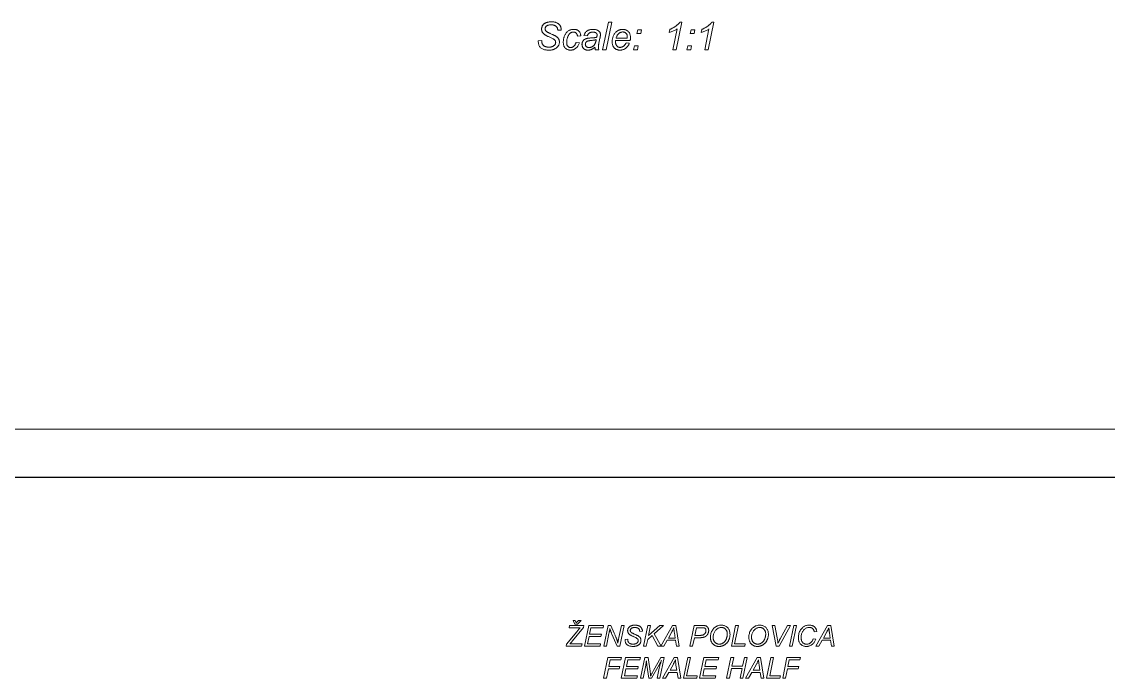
# Model space of a CAD drawing. Extents: x 0 to 594, y 0 to 575.
# Drawn here: x 171.8 to 330.1, y 383.8 to 479.3 of the extents above; entities that cross this region are included whole.
import ezdxf

# ---------------------------------------------------------------- set-up
doc = ezdxf.new("R2010")
doc.units = 0

msp = doc.modelspace()

# ---------------------------------------------------------------- linework, layer by layer
at = {"color": 7, "lineweight": 13}
msp.add_line((594, 420.04), (0, 420.04), dxfattribs=at)
at = {"color": 7, "lineweight": 30}
msp.add_line((586.93, 412.97), (28.29, 412.97), dxfattribs=at)
at = {"color": 7, "lineweight": 13}
for points in [[(247.06, 476.56), (247.58, 476.61), (247.58, 476.47), (247.58, 476.43), (247.58, 476.38), (247.59, 476.34), (247.6, 476.29), (247.6, 476.25), (247.62, 476.21), (247.63, 476.17), (247.65, 476.13), (247.66, 476.09), (247.68, 476.05), (247.71, 476.01), (247.73, 475.97), (247.76, 475.94), (247.79, 475.91), (247.83, 475.88), (247.86, 475.85), (247.9, 475.82), (247.94, 475.8), (247.99, 475.77), (248.04, 475.75), (248.09, 475.73), (248.14, 475.71), (248.19, 475.7), (248.25, 475.68), (248.31, 475.67), (248.36, 475.66), (248.43, 475.66), (248.49, 475.65), (248.55, 475.65), (248.62, 475.65), (248.71, 475.65), (248.8, 475.65), (248.89, 475.66), (248.97, 475.68), (249.04, 475.7), (249.11, 475.72), (249.18, 475.75), (249.24, 475.78), (249.3, 475.82), (249.35, 475.86), (249.4, 475.9), (249.44, 475.94), (249.48, 475.99), (249.51, 476.03), (249.54, 476.08), (249.57, 476.13), (249.58, 476.18), (249.6, 476.23), (249.6, 476.28), (249.61, 476.34), (249.6, 476.37), (249.6, 476.41), (249.59, 476.45), (249.58, 476.48), (249.57, 476.52), (249.56, 476.55), (249.54, 476.58), (249.52, 476.62), (249.5, 476.65), (249.47, 476.68), (249.44, 476.71), (249.4, 476.75), (249.35, 476.78), (249.29, 476.82), (249.22, 476.86), (249.14, 476.9), (249.05, 476.95), (248.95, 476.99), (248.84, 477.04), (248.73, 477.09), (248.64, 477.13), (248.55, 477.17), (248.47, 477.21), (248.4, 477.24), (248.33, 477.28), (248.27, 477.31), (248.21, 477.33), (248.16, 477.36), (248.12, 477.39), (248.08, 477.41), (248.03, 477.44), (247.98, 477.48), (247.93, 477.52), (247.89, 477.56), (247.85, 477.59), (247.81, 477.63), (247.77, 477.67), (247.74, 477.71), (247.71, 477.75), (247.68, 477.79), (247.66, 477.84), (247.64, 477.88), (247.62, 477.92), (247.6, 477.97), (247.59, 478.02), (247.58, 478.07), (247.57, 478.12), (247.56, 478.17), (247.56, 478.22), (247.56, 478.27), (247.56, 478.33), (247.56, 478.39), (247.57, 478.45), (247.58, 478.51), (247.6, 478.56), (247.62, 478.62), (247.64, 478.67), (247.66, 478.73), (247.69, 478.78), (247.73, 478.83), (247.76, 478.88), (247.8, 478.92), (247.84, 478.97), (247.89, 479.01), (247.93, 479.05), (247.99, 479.08), (248.04, 479.12), (248.1, 479.15), (248.16, 479.18), (248.22, 479.21), (248.29, 479.23), (248.35, 479.25), (248.42, 479.27), (248.49, 479.29), (248.57, 479.3), (248.64, 479.32), (248.72, 479.33), (248.8, 479.33), (248.88, 479.34), (248.96, 479.34), (249.05, 479.34), (249.15, 479.33), (249.24, 479.32), (249.32, 479.31), (249.41, 479.3), (249.49, 479.28), (249.56, 479.26), (249.64, 479.23), (249.71, 479.2), (249.78, 479.17), (249.85, 479.14), (249.91, 479.1), (249.96, 479.07), (250.02, 479.03), (250.07, 478.98), (250.12, 478.94), (250.16, 478.89), (250.2, 478.84), (250.24, 478.79), (250.27, 478.74), (250.3, 478.68), (250.32, 478.63), (250.34, 478.58), (250.36, 478.52), (250.38, 478.47), (250.39, 478.42), (250.4, 478.37), (250.41, 478.32), (250.42, 478.27), (250.42, 478.22), (250.42, 478.21), (250.42, 478.2), (250.42, 478.2), (250.42, 478.19), (250.42, 478.18), (250.42, 478.17), (250.42, 478.17), (250.42, 478.16), (250.42, 478.15), (250.42, 478.13), (249.9, 478.09), (249.9, 478.13), (249.9, 478.16), (249.9, 478.19), (249.9, 478.22), (249.89, 478.24), (249.89, 478.27), (249.89, 478.29), (249.88, 478.32), (249.88, 478.34), (249.87, 478.36), (249.86, 478.39), (249.85, 478.42), (249.83, 478.45), (249.82, 478.48), (249.8, 478.51), (249.78, 478.54), (249.76, 478.57), (249.74, 478.59), (249.72, 478.62), (249.7, 478.64), (249.68, 478.66), (249.65, 478.68), (249.62, 478.7), (249.6, 478.72), (249.56, 478.74), (249.53, 478.76), (249.5, 478.78), (249.46, 478.79), (249.43, 478.81), (249.39, 478.82), (249.35, 478.84), (249.3, 478.85), (249.26, 478.86), (249.22, 478.87), (249.17, 478.88), (249.13, 478.88), (249.08, 478.89), (249.03, 478.89), (248.99, 478.89), (248.94, 478.89), (248.85, 478.89), (248.77, 478.88), (248.69, 478.87), (248.62, 478.86), (248.55, 478.84), (248.48, 478.82), (248.42, 478.8), (248.36, 478.77), (248.31, 478.73), (248.26, 478.7), (248.22, 478.67), (248.19, 478.63), (248.16, 478.6), (248.14, 478.56), (248.12, 478.52), (248.1, 478.48), (248.09, 478.44), (248.08, 478.39), (248.07, 478.35), (248.07, 478.3), (248.07, 478.27), (248.08, 478.24), (248.08, 478.21), (248.08, 478.18), (248.09, 478.16), (248.1, 478.13), (248.11, 478.11), (248.12, 478.08), (248.13, 478.06), (248.15, 478.03), (248.16, 478.01), (248.18, 477.99), (248.21, 477.97), (248.23, 477.94), (248.26, 477.92), (248.28, 477.9), (248.32, 477.87), (248.35, 477.85), (248.39, 477.83), (248.42, 477.81), (248.46, 477.79), (248.5, 477.77), (248.54, 477.75), (248.6, 477.72), (248.66, 477.69), (248.73, 477.66), (248.81, 477.62), (248.9, 477.58), (249, 477.54), (249.1, 477.49), (249.18, 477.46), (249.26, 477.42), (249.33, 477.39), (249.4, 477.35), (249.46, 477.32), (249.52, 477.29), (249.57, 477.27), (249.62, 477.24), (249.66, 477.22), (249.69, 477.19), (249.74, 477.16), (249.78, 477.13), (249.81, 477.1), (249.85, 477.07), (249.89, 477.03), (249.92, 477), (249.95, 476.96), (249.98, 476.92), (250, 476.88), (250.03, 476.84), (250.05, 476.8), (250.07, 476.76), (250.09, 476.71), (250.1, 476.67), (250.12, 476.62), (250.13, 476.57), (250.14, 476.53), (250.14, 476.48), (250.14, 476.43), (250.15, 476.37), (250.14, 476.31), (250.14, 476.25), (250.13, 476.18), (250.11, 476.12), (250.1, 476.06), (250.07, 476), (250.05, 475.94), (250.02, 475.89), (249.99, 475.83), (249.95, 475.78), (249.91, 475.72), (249.86, 475.67), (249.82, 475.62), (249.77, 475.58), (249.71, 475.53), (249.66, 475.49), (249.6, 475.45), (249.53, 475.42), (249.47, 475.38), (249.4, 475.35), (249.33, 475.32), (249.26, 475.3), (249.18, 475.27), (249.11, 475.26), (249.03, 475.24), (248.95, 475.22), (248.86, 475.21), (248.78, 475.21), (248.69, 475.2), (248.6, 475.2), (248.47, 475.2), (248.34, 475.21), (248.22, 475.23), (248.1, 475.25), (247.98, 475.27), (247.88, 475.31), (247.77, 475.35), (247.67, 475.39), (247.58, 475.44), (247.49, 475.5), (247.41, 475.56), (247.34, 475.63), (247.27, 475.72), (247.22, 475.81), (247.17, 475.91), (247.13, 476.02), (247.1, 476.14), (247.08, 476.27), (247.06, 476.41)], [(252.58, 476.33), (253.07, 476.27), (253.03, 476.17), (252.99, 476.07), (252.95, 475.97), (252.9, 475.88), (252.85, 475.8), (252.79, 475.72), (252.74, 475.65), (252.68, 475.58), (252.61, 475.52), (252.55, 475.47), (252.48, 475.42), (252.4, 475.37), (252.33, 475.33), (252.26, 475.3), (252.18, 475.27), (252.1, 475.25), (252.02, 475.23), (251.94, 475.21), (251.85, 475.21), (251.77, 475.2), (251.67, 475.21), (251.58, 475.22), (251.5, 475.23), (251.42, 475.25), (251.34, 475.28), (251.26, 475.31), (251.19, 475.35), (251.13, 475.4), (251.06, 475.45), (251, 475.51), (250.95, 475.57), (250.9, 475.64), (250.85, 475.71), (250.81, 475.79), (250.78, 475.88), (250.75, 475.96), (250.73, 476.06), (250.72, 476.15), (250.71, 476.26), (250.71, 476.36), (250.71, 476.46), (250.72, 476.55), (250.72, 476.65), (250.74, 476.74), (250.75, 476.83), (250.78, 476.93), (250.8, 477.02), (250.83, 477.11), (250.86, 477.2), (250.9, 477.3), (250.94, 477.39), (250.98, 477.47), (251.02, 477.55), (251.07, 477.63), (251.12, 477.7), (251.18, 477.77), (251.24, 477.83), (251.3, 477.89), (251.37, 477.94), (251.43, 477.99), (251.51, 478.04), (251.58, 478.08), (251.65, 478.12), (251.73, 478.15), (251.81, 478.17), (251.89, 478.19), (251.97, 478.21), (252.06, 478.22), (252.15, 478.23), (252.24, 478.23), (252.33, 478.23), (252.41, 478.22), (252.5, 478.21), (252.58, 478.19), (252.65, 478.17), (252.73, 478.14), (252.79, 478.1), (252.86, 478.06), (252.92, 478.02), (252.98, 477.97), (253.03, 477.91), (253.07, 477.86), (253.11, 477.8), (253.15, 477.73), (253.18, 477.66), (253.2, 477.59), (253.22, 477.52), (253.24, 477.44), (253.25, 477.36), (253.25, 477.27), (252.76, 477.24), (252.76, 477.29), (252.76, 477.34), (252.75, 477.39), (252.74, 477.44), (252.72, 477.48), (252.7, 477.53), (252.68, 477.57), (252.66, 477.6), (252.63, 477.64), (252.6, 477.67), (252.57, 477.7), (252.54, 477.73), (252.5, 477.75), (252.46, 477.77), (252.42, 477.79), (252.38, 477.8), (252.33, 477.81), (252.29, 477.82), (252.24, 477.82), (252.19, 477.83), (252.13, 477.82), (252.07, 477.82), (252.02, 477.81), (251.96, 477.8), (251.91, 477.78), (251.86, 477.76), (251.81, 477.73), (251.76, 477.71), (251.72, 477.67), (251.67, 477.64), (251.63, 477.6), (251.59, 477.55), (251.55, 477.51), (251.51, 477.46), (251.48, 477.4), (251.45, 477.34), (251.41, 477.28), (251.38, 477.21), (251.36, 477.14), (251.33, 477.07), (251.31, 476.99), (251.29, 476.91), (251.27, 476.84), (251.25, 476.76), (251.24, 476.69), (251.23, 476.62), (251.22, 476.54), (251.21, 476.47), (251.21, 476.4), (251.21, 476.33), (251.21, 476.26), (251.21, 476.19), (251.22, 476.12), (251.23, 476.06), (251.25, 476), (251.27, 475.95), (251.29, 475.9), (251.31, 475.85), (251.34, 475.81), (251.37, 475.77), (251.4, 475.74), (251.44, 475.7), (251.48, 475.68), (251.51, 475.65), (251.55, 475.63), (251.59, 475.62), (251.64, 475.6), (251.68, 475.59), (251.73, 475.59), (251.77, 475.59), (251.82, 475.59), (251.87, 475.59), (251.92, 475.6), (251.96, 475.61), (252.01, 475.63), (252.06, 475.65), (252.1, 475.68), (252.15, 475.7), (252.19, 475.73), (252.23, 475.77), (252.28, 475.81), (252.32, 475.85), (252.36, 475.9), (252.4, 475.95), (252.43, 476), (252.46, 476.06), (252.5, 476.12), (252.53, 476.18), (252.55, 476.25)], [(255.33, 475.63), (255.28, 475.59), (255.23, 475.55), (255.18, 475.51), (255.13, 475.47), (255.08, 475.44), (255.03, 475.41), (254.98, 475.38), (254.93, 475.35), (254.88, 475.33), (254.83, 475.31), (254.79, 475.29), (254.74, 475.27), (254.69, 475.25), (254.64, 475.24), (254.59, 475.23), (254.54, 475.22), (254.48, 475.21), (254.43, 475.21), (254.38, 475.2), (254.33, 475.2), (254.25, 475.21), (254.17, 475.21), (254.1, 475.22), (254.03, 475.24), (253.96, 475.26), (253.9, 475.29), (253.84, 475.32), (253.78, 475.35), (253.73, 475.39), (253.68, 475.44), (253.63, 475.49), (253.59, 475.54), (253.55, 475.59), (253.52, 475.65), (253.49, 475.71), (253.47, 475.77), (253.46, 475.83), (253.44, 475.9), (253.44, 475.97), (253.43, 476.04), (253.43, 476.09), (253.44, 476.14), (253.44, 476.18), (253.45, 476.23), (253.46, 476.27), (253.47, 476.32), (253.49, 476.36), (253.5, 476.4), (253.52, 476.44), (253.54, 476.47), (253.57, 476.51), (253.59, 476.55), (253.62, 476.58), (253.64, 476.61), (253.67, 476.64), (253.7, 476.67), (253.73, 476.7), (253.77, 476.73), (253.8, 476.75), (253.84, 476.77), (253.87, 476.8), (253.91, 476.82), (253.95, 476.84), (254, 476.85), (254.04, 476.87), (254.09, 476.89), (254.13, 476.9), (254.18, 476.91), (254.23, 476.93), (254.28, 476.94), (254.32, 476.94), (254.36, 476.95), (254.41, 476.95), (254.47, 476.96), (254.53, 476.97), (254.59, 476.97), (254.66, 476.98), (254.74, 476.98), (254.83, 476.98), (254.92, 476.99), (255.01, 476.99), (255.09, 477), (255.17, 477.01), (255.25, 477.01), (255.32, 477.02), (255.38, 477.03), (255.44, 477.04), (255.49, 477.06), (255.54, 477.07), (255.58, 477.09), (255.59, 477.13), (255.6, 477.16), (255.61, 477.2), (255.62, 477.24), (255.63, 477.27), (255.63, 477.3), (255.64, 477.34), (255.64, 477.37), (255.64, 477.39), (255.64, 477.42), (255.64, 477.46), (255.64, 477.49), (255.63, 477.52), (255.62, 477.55), (255.61, 477.58), (255.6, 477.6), (255.58, 477.63), (255.56, 477.65), (255.54, 477.67), (255.52, 477.69), (255.48, 477.72), (255.44, 477.74), (255.4, 477.76), (255.35, 477.78), (255.3, 477.79), (255.25, 477.81), (255.2, 477.82), (255.14, 477.82), (255.08, 477.83), (255.01, 477.83), (254.95, 477.83), (254.89, 477.82), (254.84, 477.82), (254.78, 477.81), (254.73, 477.79), (254.68, 477.78), (254.63, 477.76), (254.59, 477.74), (254.55, 477.72), (254.5, 477.69), (254.47, 477.66), (254.43, 477.63), (254.4, 477.6), (254.36, 477.56), (254.33, 477.52), (254.31, 477.48), (254.28, 477.44), (254.26, 477.4), (254.24, 477.35), (254.22, 477.3), (253.72, 477.34), (253.75, 477.43), (253.79, 477.51), (253.83, 477.58), (253.87, 477.66), (253.91, 477.72), (253.97, 477.79), (254.02, 477.85), (254.08, 477.9), (254.14, 477.96), (254.2, 478), (254.27, 478.05), (254.34, 478.09), (254.42, 478.12), (254.49, 478.15), (254.58, 478.18), (254.66, 478.2), (254.75, 478.21), (254.84, 478.22), (254.94, 478.23), (255.04, 478.23), (255.14, 478.23), (255.24, 478.22), (255.34, 478.21), (255.43, 478.19), (255.52, 478.17), (255.6, 478.14), (255.68, 478.11), (255.75, 478.07), (255.82, 478.02), (255.89, 477.98), (255.93, 477.94), (255.98, 477.89), (256.01, 477.85), (256.04, 477.8), (256.07, 477.76), (256.09, 477.71), (256.11, 477.65), (256.12, 477.6), (256.13, 477.54), (256.13, 477.48), (256.13, 477.43), (256.13, 477.38), (256.12, 477.33), (256.12, 477.28), (256.11, 477.23), (256.1, 477.17), (256.1, 477.12), (256.09, 477.06), (256.07, 477), (256.06, 476.94), (255.9, 476.22), (255.89, 476.15), (255.87, 476.09), (255.86, 476.03), (255.85, 475.97), (255.84, 475.91), (255.84, 475.86), (255.83, 475.8), (255.83, 475.75), (255.82, 475.71), (255.82, 475.66), (255.82, 475.63), (255.83, 475.6), (255.83, 475.57), (255.83, 475.53), (255.84, 475.5), (255.85, 475.46), (255.85, 475.41), (255.86, 475.37), (255.87, 475.32), (255.88, 475.27), (255.38, 475.27), (255.38, 475.3), (255.37, 475.33), (255.36, 475.36), (255.36, 475.39), (255.35, 475.43), (255.34, 475.47), (255.34, 475.51), (255.33, 475.55), (255.33, 475.59)], [(256.44, 475.27), (257.28, 479.27), (257.77, 479.27), (256.94, 475.27)], [(259.85, 476.25), (260.33, 476.21), (260.31, 476.13), (260.28, 476.06), (260.24, 475.99), (260.21, 475.92), (260.16, 475.86), (260.11, 475.79), (260.05, 475.72), (259.99, 475.66), (259.93, 475.59), (259.86, 475.53), (259.78, 475.46), (259.7, 475.41), (259.62, 475.36), (259.53, 475.32), (259.45, 475.28), (259.36, 475.26), (259.26, 475.23), (259.17, 475.22), (259.07, 475.21), (258.97, 475.2), (258.9, 475.21), (258.84, 475.21), (258.78, 475.22), (258.72, 475.23), (258.66, 475.24), (258.6, 475.26), (258.54, 475.28), (258.49, 475.3), (258.43, 475.32), (258.38, 475.35), (258.32, 475.38), (258.27, 475.42), (258.23, 475.45), (258.18, 475.49), (258.14, 475.53), (258.1, 475.58), (258.06, 475.63), (258.03, 475.68), (258, 475.73), (257.97, 475.78), (257.94, 475.84), (257.92, 475.9), (257.9, 475.96), (257.88, 476.02), (257.86, 476.09), (257.85, 476.15), (257.84, 476.22), (257.83, 476.29), (257.83, 476.36), (257.83, 476.43), (257.83, 476.53), (257.84, 476.62), (257.85, 476.71), (257.86, 476.81), (257.88, 476.9), (257.91, 476.99), (257.93, 477.08), (257.97, 477.17), (258, 477.26), (258.05, 477.35), (258.09, 477.44), (258.14, 477.52), (258.19, 477.6), (258.24, 477.67), (258.3, 477.74), (258.36, 477.81), (258.42, 477.86), (258.48, 477.92), (258.55, 477.97), (258.62, 478.02), (258.69, 478.06), (258.76, 478.09), (258.83, 478.13), (258.9, 478.15), (258.98, 478.18), (259.05, 478.2), (259.13, 478.21), (259.21, 478.22), (259.29, 478.23), (259.37, 478.23), (259.47, 478.23), (259.57, 478.22), (259.66, 478.2), (259.75, 478.18), (259.84, 478.15), (259.92, 478.12), (259.99, 478.07), (260.07, 478.03), (260.13, 477.97), (260.2, 477.91), (260.26, 477.84), (260.31, 477.77), (260.36, 477.7), (260.4, 477.62), (260.43, 477.53), (260.46, 477.44), (260.48, 477.34), (260.5, 477.25), (260.51, 477.14), (260.51, 477.03), (260.51, 476.99), (260.51, 476.95), (260.51, 476.9), (260.5, 476.86), (260.5, 476.82), (260.49, 476.77), (260.49, 476.73), (260.48, 476.68), (260.48, 476.64), (260.47, 476.6), (258.34, 476.6), (258.33, 476.58), (258.33, 476.56), (258.33, 476.55), (258.33, 476.53), (258.33, 476.51), (258.33, 476.5), (258.33, 476.48), (258.33, 476.47), (258.33, 476.46), (258.33, 476.44), (258.33, 476.36), (258.33, 476.29), (258.34, 476.22), (258.36, 476.15), (258.37, 476.08), (258.39, 476.02), (258.42, 475.97), (258.45, 475.92), (258.48, 475.87), (258.51, 475.82), (258.55, 475.78), (258.59, 475.74), (258.63, 475.71), (258.68, 475.68), (258.72, 475.66), (258.77, 475.64), (258.82, 475.63), (258.87, 475.62), (258.92, 475.61), (258.97, 475.61), (259.02, 475.61), (259.07, 475.61), (259.12, 475.62), (259.17, 475.63), (259.22, 475.65), (259.27, 475.67), (259.32, 475.69), (259.37, 475.71), (259.42, 475.74), (259.47, 475.77), (259.52, 475.81), (259.56, 475.85), (259.61, 475.89), (259.65, 475.93), (259.69, 475.98), (259.72, 476.03), (259.76, 476.08), (259.79, 476.13), (259.82, 476.19)], [(261.45, 477.61), (261.57, 478.17), (262.13, 478.17), (262.01, 477.61)], [(266.65, 475.27), (267.28, 478.29), (267.2, 478.23), (267.1, 478.17), (267.01, 478.11), (266.9, 478.05), (266.79, 478), (266.67, 477.95), (266.54, 477.9), (266.41, 477.86), (266.27, 477.81), (266.13, 477.77), (266.22, 478.22), (266.3, 478.25), (266.37, 478.28), (266.44, 478.32), (266.52, 478.35), (266.59, 478.39), (266.66, 478.43), (266.73, 478.47), (266.81, 478.51), (266.88, 478.56), (266.95, 478.61), (267.02, 478.65), (267.09, 478.7), (267.15, 478.74), (267.21, 478.79), (267.26, 478.83), (267.32, 478.87), (267.36, 478.91), (267.41, 478.95), (267.45, 478.98), (267.49, 479.02), (267.51, 479.04), (267.53, 479.07), (267.55, 479.09), (267.57, 479.12), (267.59, 479.14), (267.62, 479.17), (267.64, 479.2), (267.66, 479.23), (267.68, 479.25), (267.7, 479.29), (267.98, 479.29), (267.14, 475.27)], [(269.22, 477.61), (269.34, 478.17), (269.89, 478.17), (269.78, 477.61)], [(271.31, 475.27), (271.94, 478.29), (271.86, 478.23), (271.76, 478.17), (271.67, 478.11), (271.56, 478.05), (271.45, 478), (271.33, 477.95), (271.21, 477.9), (271.07, 477.86), (270.93, 477.81), (270.79, 477.77), (270.88, 478.22), (270.96, 478.25), (271.03, 478.28), (271.1, 478.32), (271.18, 478.35), (271.25, 478.39), (271.32, 478.43), (271.39, 478.47), (271.47, 478.51), (271.54, 478.56), (271.61, 478.61), (271.68, 478.65), (271.75, 478.7), (271.81, 478.74), (271.87, 478.79), (271.92, 478.83), (271.98, 478.87), (272.02, 478.91), (272.07, 478.95), (272.11, 478.98), (272.15, 479.02), (272.17, 479.04), (272.19, 479.07), (272.21, 479.09), (272.23, 479.12), (272.25, 479.14), (272.28, 479.17), (272.3, 479.2), (272.32, 479.23), (272.34, 479.25), (272.36, 479.29), (272.64, 479.29), (271.8, 475.27)], [(255.51, 476.74), (255.49, 476.73), (255.47, 476.72), (255.45, 476.71), (255.42, 476.71), (255.4, 476.7), (255.38, 476.69), (255.36, 476.69), (255.33, 476.68), (255.31, 476.68), (255.29, 476.67), (255.26, 476.67), (255.23, 476.67), (255.2, 476.66), (255.17, 476.66), (255.13, 476.65), (255.09, 476.65), (255.04, 476.64), (255, 476.64), (254.94, 476.63), (254.89, 476.63), (254.81, 476.62), (254.73, 476.61), (254.65, 476.6), (254.59, 476.59), (254.52, 476.58), (254.46, 476.57), (254.41, 476.56), (254.36, 476.55), (254.32, 476.54), (254.28, 476.53), (254.25, 476.52), (254.21, 476.5), (254.18, 476.49), (254.15, 476.47), (254.13, 476.46), (254.1, 476.44), (254.08, 476.41), (254.05, 476.39), (254.03, 476.37), (254.01, 476.34), (254, 476.32), (253.98, 476.29), (253.97, 476.26), (253.96, 476.24), (253.95, 476.21), (253.94, 476.18), (253.93, 476.15), (253.93, 476.12), (253.93, 476.09), (253.92, 476.06), (253.93, 476.02), (253.93, 475.98), (253.94, 475.94), (253.95, 475.91), (253.96, 475.87), (253.98, 475.84), (253.99, 475.81), (254.02, 475.78), (254.04, 475.75), (254.07, 475.72), (254.1, 475.69), (254.13, 475.67), (254.16, 475.65), (254.2, 475.63), (254.24, 475.62), (254.28, 475.61), (254.33, 475.6), (254.37, 475.59), (254.42, 475.59), (254.48, 475.59), (254.52, 475.59), (254.57, 475.59), (254.62, 475.6), (254.67, 475.61), (254.72, 475.62), (254.76, 475.63), (254.81, 475.65), (254.86, 475.67), (254.9, 475.69), (254.95, 475.72), (254.99, 475.74), (255.03, 475.77), (255.08, 475.8), (255.11, 475.84), (255.15, 475.87), (255.19, 475.91), (255.22, 475.95), (255.25, 475.99), (255.28, 476.03), (255.31, 476.08), (255.33, 476.13), (255.36, 476.18), (255.38, 476.23), (255.4, 476.29), (255.42, 476.36), (255.44, 476.43), (255.46, 476.5), (255.48, 476.57), (255.49, 476.65)], [(258.42, 476.97), (260.04, 476.97), (260.04, 476.99), (260.04, 477), (260.04, 477.01), (260.04, 477.03), (260.04, 477.04), (260.04, 477.05), (260.04, 477.06), (260.04, 477.07), (260.04, 477.07), (260.04, 477.08), (260.04, 477.15), (260.04, 477.22), (260.03, 477.29), (260.02, 477.35), (260, 477.41), (259.98, 477.46), (259.95, 477.52), (259.93, 477.56), (259.89, 477.61), (259.86, 477.65), (259.82, 477.69), (259.78, 477.72), (259.74, 477.75), (259.69, 477.78), (259.65, 477.8), (259.6, 477.82), (259.55, 477.83), (259.49, 477.84), (259.44, 477.85), (259.38, 477.85), (259.32, 477.85), (259.26, 477.84), (259.2, 477.83), (259.14, 477.81), (259.08, 477.79), (259.02, 477.77), (258.97, 477.74), (258.91, 477.71), (258.86, 477.67), (258.8, 477.63), (258.75, 477.58), (258.71, 477.53), (258.66, 477.48), (258.62, 477.42), (258.58, 477.36), (258.54, 477.29), (258.5, 477.22), (258.47, 477.14), (258.44, 477.06)], [(260.96, 475.27), (261.08, 475.83), (261.64, 475.83), (261.52, 475.27)], [(268.73, 475.27), (268.85, 475.83), (269.41, 475.83), (269.29, 475.27)], [(251.14, 388.44), (251.18, 388.74), (252.69, 390.54), (253, 390.91), (253.02, 390.93), (253.03, 390.96), (253.05, 390.98), (253.07, 391), (253.09, 391.02), (253.11, 391.04), (253.13, 391.06), (253.14, 391.08), (253.16, 391.1), (253.18, 391.12), (253.14, 391.12), (253.11, 391.11), (253.07, 391.11), (253.04, 391.11), (253.02, 391.11), (252.99, 391.1), (252.97, 391.1), (252.95, 391.1), (252.93, 391.1), (252.91, 391.1), (252.81, 391.1), (252.7, 391.1), (252.58, 391.1), (251.57, 391.1), (251.64, 391.44), (253.71, 391.44), (253.68, 391.13), (252.07, 389.21), (252.01, 389.15), (251.96, 389.08), (251.91, 389.02), (251.86, 388.97), (251.82, 388.93), (251.79, 388.88), (251.76, 388.85), (251.73, 388.82), (251.71, 388.79), (251.69, 388.77), (251.71, 388.77), (251.72, 388.77), (251.74, 388.78), (251.75, 388.78), (251.76, 388.78), (251.77, 388.78), (251.78, 388.78), (251.79, 388.78), (251.8, 388.78), (251.81, 388.78), (253.44, 388.78), (253.37, 388.44)], [(253.34, 392.19), (252.79, 391.62), (252.38, 391.62), (252.13, 392.19), (252.46, 392.19), (252.61, 391.82), (252.95, 392.19)], [(253.79, 388.44), (254.42, 391.44), (256.58, 391.44), (256.51, 391.1), (254.75, 391.1), (254.55, 390.17), (256.27, 390.17), (256.2, 389.82), (254.48, 389.82), (254.26, 388.78), (256.15, 388.78), (256.08, 388.44)], [(256.6, 388.44), (257.23, 391.44), (257.62, 391.44), (258.12, 390.31), (258.17, 390.21), (258.21, 390.11), (258.26, 390.02), (258.29, 389.93), (258.33, 389.84), (258.37, 389.75), (258.4, 389.67), (258.43, 389.59), (258.46, 389.52), (258.49, 389.45), (258.51, 389.4), (258.52, 389.36), (258.54, 389.31), (258.56, 389.26), (258.58, 389.21), (258.59, 389.15), (258.61, 389.09), (258.63, 389.03), (258.65, 388.96), (258.67, 388.89), (258.68, 388.97), (258.69, 389.05), (258.71, 389.12), (258.72, 389.2), (258.73, 389.28), (258.75, 389.36), (258.76, 389.44), (258.78, 389.52), (258.79, 389.6), (258.81, 389.68), (259.18, 391.44), (259.57, 391.44), (258.94, 388.44), (258.55, 388.44), (257.8, 390.17), (257.76, 390.26), (257.73, 390.35), (257.69, 390.44), (257.66, 390.52), (257.63, 390.6), (257.6, 390.68), (257.57, 390.76), (257.54, 390.84), (257.52, 390.91), (257.49, 390.98), (257.49, 390.92), (257.48, 390.86), (257.47, 390.79), (257.46, 390.73), (257.45, 390.66), (257.44, 390.58), (257.42, 390.51), (257.41, 390.43), (257.39, 390.35), (257.37, 390.26), (256.99, 388.44)], [(259.72, 389.41), (260.11, 389.45), (260.11, 389.34), (260.11, 389.31), (260.11, 389.27), (260.12, 389.24), (260.12, 389.21), (260.13, 389.18), (260.14, 389.14), (260.15, 389.11), (260.16, 389.08), (260.17, 389.05), (260.19, 389.02), (260.2, 389), (260.22, 388.97), (260.24, 388.94), (260.27, 388.92), (260.29, 388.9), (260.32, 388.87), (260.35, 388.85), (260.38, 388.84), (260.42, 388.82), (260.45, 388.8), (260.49, 388.79), (260.53, 388.77), (260.57, 388.76), (260.61, 388.75), (260.65, 388.74), (260.7, 388.74), (260.74, 388.73), (260.79, 388.73), (260.84, 388.72), (260.89, 388.72), (260.96, 388.72), (261.03, 388.73), (261.09, 388.74), (261.15, 388.75), (261.21, 388.76), (261.26, 388.78), (261.31, 388.8), (261.36, 388.82), (261.4, 388.85), (261.44, 388.88), (261.48, 388.91), (261.51, 388.94), (261.54, 388.98), (261.56, 389.01), (261.58, 389.05), (261.6, 389.09), (261.61, 389.12), (261.62, 389.16), (261.63, 389.2), (261.63, 389.24), (261.63, 389.27), (261.62, 389.3), (261.62, 389.32), (261.61, 389.35), (261.6, 389.38), (261.59, 389.4), (261.58, 389.43), (261.56, 389.45), (261.55, 389.47), (261.53, 389.5), (261.5, 389.52), (261.47, 389.55), (261.43, 389.57), (261.39, 389.6), (261.34, 389.63), (261.28, 389.67), (261.21, 389.7), (261.14, 389.73), (261.06, 389.77), (260.97, 389.81), (260.9, 389.84), (260.84, 389.87), (260.78, 389.89), (260.72, 389.92), (260.67, 389.94), (260.63, 389.97), (260.58, 389.99), (260.55, 390.01), (260.51, 390.03), (260.49, 390.04), (260.45, 390.07), (260.41, 390.1), (260.37, 390.13), (260.34, 390.15), (260.31, 390.18), (260.28, 390.21), (260.25, 390.24), (260.23, 390.27), (260.21, 390.3), (260.19, 390.33), (260.17, 390.37), (260.15, 390.4), (260.14, 390.43), (260.13, 390.47), (260.12, 390.5), (260.11, 390.54), (260.1, 390.57), (260.1, 390.61), (260.09, 390.65), (260.09, 390.69), (260.09, 390.74), (260.1, 390.78), (260.1, 390.83), (260.11, 390.87), (260.12, 390.91), (260.14, 390.95), (260.15, 390.99), (260.17, 391.03), (260.19, 391.07), (260.22, 391.11), (260.24, 391.14), (260.27, 391.18), (260.31, 391.21), (260.34, 391.24), (260.37, 391.27), (260.41, 391.3), (260.45, 391.33), (260.5, 391.35), (260.54, 391.37), (260.59, 391.39), (260.64, 391.41), (260.69, 391.43), (260.74, 391.44), (260.8, 391.46), (260.85, 391.47), (260.91, 391.48), (260.96, 391.48), (261.02, 391.49), (261.08, 391.49), (261.14, 391.49), (261.21, 391.49), (261.28, 391.49), (261.35, 391.48), (261.42, 391.47), (261.48, 391.46), (261.54, 391.45), (261.6, 391.43), (261.65, 391.41), (261.71, 391.39), (261.76, 391.37), (261.81, 391.34), (261.85, 391.32), (261.9, 391.29), (261.94, 391.26), (261.98, 391.23), (262.01, 391.19), (262.04, 391.16), (262.07, 391.12), (262.1, 391.08), (262.12, 391.04), (262.15, 391), (262.17, 390.96), (262.18, 390.92), (262.2, 390.88), (262.21, 390.84), (262.22, 390.8), (262.23, 390.76), (262.23, 390.73), (262.24, 390.69), (262.24, 390.65), (262.24, 390.65), (262.24, 390.64), (262.24, 390.64), (262.24, 390.63), (262.24, 390.63), (262.24, 390.62), (262.24, 390.61), (262.24, 390.61), (262.24, 390.6), (262.24, 390.59), (261.85, 390.56), (261.85, 390.58), (261.85, 390.61), (261.85, 390.63), (261.85, 390.65), (261.84, 390.67), (261.84, 390.69), (261.84, 390.71), (261.83, 390.73), (261.83, 390.74), (261.83, 390.76), (261.82, 390.78), (261.81, 390.81), (261.8, 390.83), (261.79, 390.85), (261.77, 390.87), (261.76, 390.89), (261.75, 390.91), (261.73, 390.93), (261.72, 390.95), (261.7, 390.97), (261.68, 390.98), (261.66, 391), (261.64, 391.02), (261.62, 391.03), (261.6, 391.04), (261.57, 391.06), (261.55, 391.07), (261.52, 391.08), (261.49, 391.09), (261.46, 391.11), (261.43, 391.12), (261.4, 391.12), (261.37, 391.13), (261.34, 391.14), (261.3, 391.14), (261.27, 391.15), (261.24, 391.15), (261.2, 391.16), (261.16, 391.16), (261.13, 391.16), (261.06, 391.16), (261, 391.15), (260.94, 391.14), (260.89, 391.13), (260.84, 391.12), (260.79, 391.1), (260.74, 391.09), (260.7, 391.06), (260.66, 391.04), (260.62, 391.01), (260.59, 390.99), (260.57, 390.96), (260.55, 390.94), (260.53, 390.91), (260.51, 390.88), (260.5, 390.85), (260.49, 390.82), (260.48, 390.78), (260.48, 390.75), (260.48, 390.71), (260.48, 390.69), (260.48, 390.67), (260.48, 390.65), (260.49, 390.63), (260.49, 390.61), (260.5, 390.59), (260.51, 390.57), (260.51, 390.55), (260.52, 390.53), (260.54, 390.51), (260.55, 390.5), (260.56, 390.48), (260.58, 390.46), (260.6, 390.45), (260.62, 390.43), (260.64, 390.41), (260.66, 390.39), (260.69, 390.38), (260.71, 390.36), (260.74, 390.34), (260.77, 390.33), (260.8, 390.31), (260.83, 390.3), (260.87, 390.28), (260.92, 390.25), (260.98, 390.23), (261.03, 390.2), (261.1, 390.17), (261.17, 390.14), (261.25, 390.11), (261.31, 390.08), (261.37, 390.05), (261.42, 390.03), (261.47, 390), (261.52, 389.98), (261.56, 389.96), (261.6, 389.94), (261.64, 389.92), (261.67, 389.9), (261.69, 389.88), (261.73, 389.86), (261.76, 389.84), (261.79, 389.81), (261.81, 389.79), (261.84, 389.76), (261.86, 389.74), (261.89, 389.71), (261.91, 389.68), (261.93, 389.65), (261.95, 389.62), (261.96, 389.59), (261.98, 389.56), (261.99, 389.52), (262, 389.49), (262.01, 389.45), (262.02, 389.42), (262.03, 389.38), (262.03, 389.35), (262.03, 389.31), (262.03, 389.27), (262.03, 389.22), (262.03, 389.17), (262.02, 389.13), (262.01, 389.08), (262, 389.03), (261.98, 388.99), (261.96, 388.95), (261.94, 388.9), (261.91, 388.86), (261.89, 388.82), (261.85, 388.78), (261.82, 388.74), (261.79, 388.7), (261.75, 388.67), (261.71, 388.64), (261.67, 388.61), (261.62, 388.58), (261.58, 388.55), (261.53, 388.52), (261.47, 388.5), (261.42, 388.48), (261.37, 388.46), (261.31, 388.44), (261.25, 388.43), (261.19, 388.42), (261.13, 388.41), (261.07, 388.4), (261.01, 388.39), (260.94, 388.39), (260.88, 388.39), (260.78, 388.39), (260.68, 388.4), (260.59, 388.41), (260.5, 388.42), (260.41, 388.44), (260.33, 388.47), (260.25, 388.5), (260.18, 388.53), (260.11, 388.57), (260.04, 388.61), (259.98, 388.66), (259.93, 388.71), (259.88, 388.78), (259.84, 388.85), (259.8, 388.92), (259.77, 389.01), (259.75, 389.1), (259.73, 389.19), (259.72, 389.3)], [(262.41, 388.44), (263.03, 391.44), (263.43, 391.44), (263.13, 390), (264.76, 391.44), (265.33, 391.44), (263.93, 390.22), (264.95, 388.44), (264.51, 388.44), (263.64, 389.96), (263.01, 389.41), (262.81, 388.44)], [(264.93, 388.44), (266.63, 391.44), (267.1, 391.44), (267.6, 388.44), (267.21, 388.44), (267.07, 389.3), (265.85, 389.3), (265.37, 388.44)], [(266.02, 389.61), (267.02, 389.61), (266.9, 390.37), (266.89, 390.45), (266.87, 390.54), (266.86, 390.62), (266.85, 390.7), (266.85, 390.78), (266.84, 390.85), (266.83, 390.92), (266.82, 390.99), (266.82, 391.05), (266.82, 391.11), (266.79, 391.06), (266.77, 391.01), (266.75, 390.95), (266.72, 390.89), (266.69, 390.83), (266.66, 390.77), (266.63, 390.7), (266.59, 390.64), (266.56, 390.57), (266.52, 390.5)], [(269.15, 388.44), (269.78, 391.44), (271.04, 391.44), (271.1, 391.44), (271.16, 391.44), (271.22, 391.43), (271.27, 391.43), (271.32, 391.42), (271.37, 391.41), (271.41, 391.4), (271.45, 391.39), (271.49, 391.38), (271.52, 391.37), (271.56, 391.35), (271.59, 391.33), (271.62, 391.31), (271.64, 391.29), (271.67, 391.26), (271.7, 391.24), (271.72, 391.21), (271.75, 391.18), (271.77, 391.14), (271.79, 391.11), (271.81, 391.07), (271.83, 391.04), (271.85, 391), (271.86, 390.96), (271.87, 390.92), (271.88, 390.88), (271.89, 390.83), (271.89, 390.79), (271.9, 390.75), (271.9, 390.7), (271.9, 390.67), (271.9, 390.63), (271.89, 390.59), (271.89, 390.55), (271.88, 390.52), (271.87, 390.48), (271.86, 390.44), (271.85, 390.4), (271.84, 390.36), (271.82, 390.32), (271.81, 390.29), (271.79, 390.25), (271.77, 390.22), (271.76, 390.18), (271.74, 390.15), (271.72, 390.12), (271.7, 390.09), (271.68, 390.06), (271.65, 390.03), (271.63, 390.01), (271.61, 389.98), (271.59, 389.96), (271.56, 389.94), (271.54, 389.92), (271.52, 389.9), (271.49, 389.88), (271.47, 389.86), (271.45, 389.85), (271.42, 389.83), (271.4, 389.82), (271.37, 389.81), (271.35, 389.8), (271.33, 389.78), (271.3, 389.77), (271.27, 389.76), (271.25, 389.76), (271.22, 389.75), (271.2, 389.74), (271.17, 389.73), (271.14, 389.73), (271.09, 389.71), (271.03, 389.7), (270.97, 389.69), (270.91, 389.68), (270.85, 389.67), (270.8, 389.67), (270.74, 389.66), (270.68, 389.66), (270.62, 389.66), (270.56, 389.66), (269.81, 389.66), (269.56, 388.44)], [(269.88, 390), (270.54, 390), (270.62, 390), (270.69, 390), (270.75, 390), (270.82, 390.01), (270.88, 390.02), (270.93, 390.03), (270.98, 390.04), (271.03, 390.05), (271.07, 390.06), (271.11, 390.08), (271.14, 390.1), (271.18, 390.12), (271.21, 390.14), (271.24, 390.16), (271.27, 390.18), (271.3, 390.21), (271.32, 390.24), (271.35, 390.27), (271.37, 390.3), (271.4, 390.33), (271.42, 390.37), (271.43, 390.4), (271.45, 390.44), (271.47, 390.47), (271.48, 390.51), (271.49, 390.54), (271.49, 390.58), (271.5, 390.62), (271.5, 390.66), (271.5, 390.69), (271.5, 390.72), (271.5, 390.75), (271.5, 390.78), (271.5, 390.8), (271.49, 390.83), (271.48, 390.85), (271.48, 390.87), (271.47, 390.89), (271.46, 390.91), (271.45, 390.93), (271.43, 390.95), (271.42, 390.97), (271.41, 390.99), (271.39, 391), (271.38, 391.01), (271.36, 391.03), (271.34, 391.04), (271.33, 391.05), (271.31, 391.06), (271.29, 391.07), (271.26, 391.08), (271.24, 391.09), (271.21, 391.09), (271.17, 391.1), (271.13, 391.1), (271.09, 391.11), (271.04, 391.11), (271, 391.11), (270.94, 391.11), (270.88, 391.11), (270.11, 391.11)], [(272.15, 389.7), (272.16, 389.85), (272.17, 390.01), (272.19, 390.15), (272.23, 390.29), (272.27, 390.42), (272.32, 390.55), (272.38, 390.67), (272.45, 390.78), (272.53, 390.89), (272.62, 391), (272.71, 391.09), (272.81, 391.17), (272.91, 391.25), (273.02, 391.31), (273.13, 391.37), (273.24, 391.41), (273.36, 391.45), (273.48, 391.47), (273.61, 391.49), (273.74, 391.49), (273.85, 391.49), (273.96, 391.48), (274.06, 391.46), (274.16, 391.43), (274.25, 391.4), (274.34, 391.36), (274.42, 391.31), (274.51, 391.26), (274.58, 391.2), (274.65, 391.13), (274.72, 391.05), (274.78, 390.97), (274.83, 390.88), (274.88, 390.79), (274.92, 390.7), (274.95, 390.6), (274.98, 390.49), (274.99, 390.38), (275, 390.27), (275.01, 390.15), (275.01, 390.06), (275, 389.97), (274.99, 389.89), (274.98, 389.81), (274.96, 389.72), (274.94, 389.64), (274.92, 389.56), (274.89, 389.49), (274.86, 389.41), (274.83, 389.33), (274.8, 389.28), (274.77, 389.23), (274.74, 389.17), (274.71, 389.12), (274.68, 389.07), (274.64, 389.03), (274.61, 388.98), (274.57, 388.93), (274.53, 388.89), (274.49, 388.85), (274.45, 388.81), (274.41, 388.77), (274.37, 388.74), (274.33, 388.7), (274.28, 388.67), (274.24, 388.64), (274.2, 388.61), (274.15, 388.58), (274.11, 388.56), (274.06, 388.54), (274, 388.51), (273.94, 388.48), (273.87, 388.46), (273.81, 388.44), (273.74, 388.43), (273.68, 388.41), (273.61, 388.4), (273.55, 388.39), (273.48, 388.39), (273.41, 388.39), (273.34, 388.39), (273.27, 388.4), (273.2, 388.4), (273.13, 388.42), (273.07, 388.43), (273, 388.45), (272.94, 388.47), (272.87, 388.5), (272.81, 388.53), (272.75, 388.56), (272.7, 388.6), (272.64, 388.64), (272.59, 388.68), (272.54, 388.72), (272.49, 388.77), (272.45, 388.82), (272.41, 388.87), (272.37, 388.92), (272.34, 388.98), (272.31, 389.04), (272.28, 389.1), (272.25, 389.17), (272.23, 389.23), (272.21, 389.29), (272.19, 389.36), (272.18, 389.42), (272.17, 389.49), (272.16, 389.56), (272.15, 389.63)], [(272.55, 389.68), (272.55, 389.62), (272.55, 389.57), (272.56, 389.52), (272.57, 389.47), (272.58, 389.42), (272.59, 389.37), (272.6, 389.33), (272.62, 389.28), (272.64, 389.24), (272.66, 389.19), (272.68, 389.15), (272.71, 389.11), (272.73, 389.07), (272.76, 389.03), (272.79, 388.99), (272.83, 388.96), (272.86, 388.93), (272.9, 388.9), (272.94, 388.87), (272.98, 388.85), (273.03, 388.82), (273.07, 388.8), (273.12, 388.78), (273.16, 388.77), (273.21, 388.75), (273.25, 388.74), (273.3, 388.73), (273.35, 388.73), (273.39, 388.72), (273.44, 388.72), (273.49, 388.72), (273.53, 388.72), (273.58, 388.73), (273.62, 388.74), (273.67, 388.75), (273.71, 388.76), (273.75, 388.77), (273.8, 388.79), (273.84, 388.81), (273.88, 388.83), (273.92, 388.85), (273.96, 388.88), (274, 388.9), (274.04, 388.93), (274.08, 388.96), (274.11, 388.99), (274.15, 389.03), (274.19, 389.06), (274.22, 389.1), (274.25, 389.13), (274.29, 389.17), (274.32, 389.22), (274.35, 389.26), (274.37, 389.31), (274.4, 389.35), (274.43, 389.4), (274.45, 389.45), (274.47, 389.51), (274.49, 389.56), (274.51, 389.62), (274.53, 389.67), (274.55, 389.73), (274.56, 389.79), (274.57, 389.84), (274.58, 389.9), (274.59, 389.96), (274.6, 390.01), (274.6, 390.07), (274.61, 390.12), (274.61, 390.18), (274.61, 390.27), (274.6, 390.35), (274.59, 390.43), (274.57, 390.51), (274.55, 390.58), (274.52, 390.65), (274.49, 390.72), (274.45, 390.78), (274.41, 390.84), (274.36, 390.89), (274.31, 390.94), (274.25, 390.99), (274.2, 391.03), (274.14, 391.06), (274.08, 391.09), (274.01, 391.12), (273.95, 391.13), (273.88, 391.15), (273.81, 391.16), (273.74, 391.16), (273.65, 391.15), (273.55, 391.14), (273.47, 391.12), (273.38, 391.09), (273.3, 391.06), (273.21, 391.01), (273.13, 390.96), (273.06, 390.9), (272.98, 390.83), (272.91, 390.76), (272.84, 390.67), (272.78, 390.58), (272.72, 390.49), (272.68, 390.39), (272.64, 390.28), (272.61, 390.17), (272.58, 390.06), (272.56, 389.94), (272.55, 389.81)], [(275.2, 388.44), (275.82, 391.44), (276.23, 391.44), (275.67, 388.78), (277.23, 388.78), (277.16, 388.44)], [(277.74, 389.7), (277.75, 389.85), (277.76, 390.01), (277.79, 390.15), (277.82, 390.29), (277.86, 390.42), (277.91, 390.55), (277.97, 390.67), (278.04, 390.78), (278.12, 390.89), (278.21, 391), (278.3, 391.09), (278.4, 391.17), (278.5, 391.25), (278.61, 391.31), (278.72, 391.37), (278.83, 391.41), (278.95, 391.45), (279.08, 391.47), (279.2, 391.49), (279.33, 391.49), (279.44, 391.49), (279.55, 391.48), (279.65, 391.46), (279.75, 391.43), (279.84, 391.4), (279.93, 391.36), (280.01, 391.31), (280.1, 391.26), (280.17, 391.2), (280.25, 391.13), (280.31, 391.05), (280.37, 390.97), (280.43, 390.88), (280.47, 390.79), (280.51, 390.7), (280.54, 390.6), (280.57, 390.49), (280.58, 390.38), (280.59, 390.27), (280.6, 390.15), (280.6, 390.06), (280.59, 389.97), (280.58, 389.89), (280.57, 389.81), (280.55, 389.72), (280.53, 389.64), (280.51, 389.56), (280.48, 389.49), (280.45, 389.41), (280.42, 389.33), (280.39, 389.28), (280.36, 389.23), (280.33, 389.17), (280.3, 389.12), (280.27, 389.07), (280.24, 389.03), (280.2, 388.98), (280.16, 388.93), (280.12, 388.89), (280.08, 388.85), (280.04, 388.81), (280, 388.77), (279.96, 388.74), (279.92, 388.7), (279.87, 388.67), (279.83, 388.64), (279.79, 388.61), (279.74, 388.58), (279.7, 388.56), (279.65, 388.54), (279.59, 388.51), (279.53, 388.48), (279.46, 388.46), (279.4, 388.44), (279.33, 388.43), (279.27, 388.41), (279.2, 388.4), (279.14, 388.39), (279.07, 388.39), (279, 388.39), (278.93, 388.39), (278.86, 388.4), (278.79, 388.4), (278.72, 388.42), (278.66, 388.43), (278.59, 388.45), (278.53, 388.47), (278.47, 388.5), (278.4, 388.53), (278.34, 388.56), (278.29, 388.6), (278.23, 388.64), (278.18, 388.68), (278.13, 388.72), (278.08, 388.77), (278.04, 388.82), (278, 388.87), (277.96, 388.92), (277.93, 388.98), (277.9, 389.04), (277.87, 389.1), (277.84, 389.17), (277.82, 389.23), (277.8, 389.29), (277.78, 389.36), (277.77, 389.42), (277.76, 389.49), (277.75, 389.56), (277.75, 389.63)], [(278.14, 389.68), (278.14, 389.62), (278.14, 389.57), (278.15, 389.52), (278.16, 389.47), (278.17, 389.42), (278.18, 389.37), (278.19, 389.33), (278.21, 389.28), (278.23, 389.24), (278.25, 389.19), (278.27, 389.15), (278.3, 389.11), (278.32, 389.07), (278.35, 389.03), (278.38, 388.99), (278.42, 388.96), (278.45, 388.93), (278.49, 388.9), (278.53, 388.87), (278.57, 388.85), (278.62, 388.82), (278.66, 388.8), (278.71, 388.78), (278.75, 388.77), (278.8, 388.75), (278.84, 388.74), (278.89, 388.73), (278.94, 388.73), (278.98, 388.72), (279.03, 388.72), (279.08, 388.72), (279.12, 388.72), (279.17, 388.73), (279.21, 388.74), (279.26, 388.75), (279.3, 388.76), (279.34, 388.77), (279.39, 388.79), (279.43, 388.81), (279.47, 388.83), (279.51, 388.85), (279.55, 388.88), (279.59, 388.9), (279.63, 388.93), (279.67, 388.96), (279.71, 388.99), (279.74, 389.03), (279.78, 389.06), (279.81, 389.1), (279.84, 389.13), (279.88, 389.17), (279.91, 389.22), (279.94, 389.26), (279.96, 389.31), (279.99, 389.35), (280.02, 389.4), (280.04, 389.45), (280.06, 389.51), (280.08, 389.56), (280.1, 389.62), (280.12, 389.67), (280.14, 389.73), (280.15, 389.79), (280.17, 389.84), (280.18, 389.9), (280.18, 389.96), (280.19, 390.01), (280.2, 390.07), (280.2, 390.12), (280.2, 390.18), (280.2, 390.27), (280.19, 390.35), (280.18, 390.43), (280.16, 390.51), (280.14, 390.58), (280.11, 390.65), (280.08, 390.72), (280.04, 390.78), (280, 390.84), (279.95, 390.89), (279.9, 390.94), (279.84, 390.99), (279.79, 391.03), (279.73, 391.06), (279.67, 391.09), (279.61, 391.12), (279.54, 391.13), (279.47, 391.15), (279.4, 391.16), (279.33, 391.16), (279.24, 391.15), (279.15, 391.14), (279.06, 391.12), (278.97, 391.09), (278.89, 391.06), (278.8, 391.01), (278.72, 390.96), (278.65, 390.9), (278.57, 390.83), (278.5, 390.76), (278.43, 390.67), (278.37, 390.58), (278.32, 390.49), (278.27, 390.39), (278.23, 390.28), (278.2, 390.17), (278.17, 390.06), (278.15, 389.94), (278.14, 389.81)], [(281.72, 388.44), (281.14, 391.44), (281.53, 391.44), (281.88, 389.65), (281.89, 389.56), (281.91, 389.46), (281.93, 389.38), (281.94, 389.29), (281.95, 389.21), (281.97, 389.13), (281.98, 389.06), (281.99, 388.99), (281.99, 388.93), (282, 388.87), (282.04, 388.94), (282.07, 389.01), (282.11, 389.08), (282.14, 389.15), (282.17, 389.21), (282.2, 389.27), (282.23, 389.33), (282.26, 389.38), (282.28, 389.43), (282.31, 389.48), (283.38, 391.44), (283.79, 391.44), (282.15, 388.44)], [(283.66, 388.44), (284.28, 391.44), (284.68, 391.44), (284.06, 388.44)], [(287.11, 389.5), (287.5, 389.44), (287.47, 389.34), (287.42, 389.24), (287.38, 389.15), (287.33, 389.07), (287.27, 388.98), (287.22, 388.91), (287.16, 388.84), (287.09, 388.77), (287.03, 388.71), (286.96, 388.65), (286.88, 388.6), (286.81, 388.56), (286.73, 388.52), (286.65, 388.48), (286.57, 388.46), (286.49, 388.43), (286.41, 388.41), (286.32, 388.4), (286.24, 388.39), (286.15, 388.39), (286.04, 388.39), (285.94, 388.4), (285.84, 388.42), (285.75, 388.44), (285.66, 388.47), (285.57, 388.51), (285.49, 388.55), (285.42, 388.6), (285.35, 388.66), (285.28, 388.72), (285.22, 388.79), (285.17, 388.87), (285.12, 388.95), (285.08, 389.04), (285.04, 389.13), (285.01, 389.23), (284.99, 389.33), (284.97, 389.44), (284.96, 389.56), (284.96, 389.68), (284.97, 389.84), (284.98, 389.99), (285.01, 390.14), (285.04, 390.28), (285.08, 390.42), (285.14, 390.55), (285.2, 390.68), (285.27, 390.8), (285.36, 390.91), (285.45, 391.02), (285.54, 391.11), (285.63, 391.19), (285.73, 391.26), (285.83, 391.32), (285.93, 391.37), (286.04, 391.42), (286.16, 391.45), (286.28, 391.47), (286.4, 391.49), (286.53, 391.49), (286.62, 391.49), (286.71, 391.48), (286.8, 391.47), (286.88, 391.45), (286.96, 391.43), (287.03, 391.4), (287.11, 391.37), (287.17, 391.33), (287.24, 391.28), (287.3, 391.24), (287.36, 391.18), (287.41, 391.13), (287.45, 391.07), (287.5, 391), (287.53, 390.94), (287.56, 390.87), (287.59, 390.79), (287.61, 390.71), (287.63, 390.63), (287.64, 390.55), (287.27, 390.51), (287.25, 390.58), (287.24, 390.64), (287.22, 390.69), (287.2, 390.75), (287.18, 390.8), (287.15, 390.84), (287.12, 390.89), (287.09, 390.93), (287.06, 390.97), (287.02, 391), (286.98, 391.03), (286.94, 391.06), (286.9, 391.08), (286.86, 391.1), (286.81, 391.12), (286.76, 391.13), (286.71, 391.15), (286.66, 391.15), (286.6, 391.16), (286.55, 391.16), (286.44, 391.15), (286.33, 391.14), (286.23, 391.12), (286.14, 391.08), (286.05, 391.04), (285.96, 390.98), (285.88, 390.92), (285.8, 390.85), (285.72, 390.76), (285.65, 390.67), (285.6, 390.58), (285.55, 390.5), (285.5, 390.4), (285.47, 390.31), (285.43, 390.21), (285.41, 390.11), (285.39, 390), (285.37, 389.9), (285.36, 389.78), (285.36, 389.67), (285.36, 389.58), (285.37, 389.49), (285.38, 389.41), (285.4, 389.34), (285.42, 389.26), (285.44, 389.19), (285.47, 389.13), (285.51, 389.07), (285.54, 389.01), (285.59, 388.96), (285.63, 388.92), (285.68, 388.88), (285.74, 388.84), (285.79, 388.81), (285.85, 388.78), (285.91, 388.76), (285.97, 388.74), (286.04, 388.73), (286.11, 388.72), (286.18, 388.72), (286.24, 388.72), (286.3, 388.73), (286.36, 388.74), (286.42, 388.75), (286.48, 388.77), (286.53, 388.79), (286.59, 388.82), (286.64, 388.85), (286.69, 388.88), (286.74, 388.92), (286.79, 388.97), (286.84, 389.01), (286.88, 389.06), (286.92, 389.11), (286.96, 389.17), (286.99, 389.23), (287.03, 389.29), (287.06, 389.35), (287.08, 389.42)], [(287.52, 388.44), (289.22, 391.44), (289.7, 391.44), (290.19, 388.44), (289.8, 388.44), (289.66, 389.3), (288.44, 389.3), (287.96, 388.44)], [(288.62, 389.61), (289.61, 389.61), (289.49, 390.37), (289.48, 390.45), (289.47, 390.54), (289.46, 390.62), (289.45, 390.7), (289.44, 390.78), (289.43, 390.85), (289.42, 390.92), (289.42, 390.99), (289.41, 391.05), (289.41, 391.11), (289.39, 391.06), (289.36, 391.01), (289.34, 390.95), (289.31, 390.89), (289.28, 390.83), (289.25, 390.77), (289.22, 390.7), (289.18, 390.64), (289.15, 390.57), (289.11, 390.5)], [(256.59, 383.76), (257.22, 386.76), (259.17, 386.76), (259.09, 386.42), (257.55, 386.42), (257.35, 385.46), (258.93, 385.46), (258.85, 385.12), (257.28, 385.12), (256.99, 383.76)], [(259.15, 383.76), (259.78, 386.76), (261.94, 386.76), (261.87, 386.42), (260.11, 386.42), (259.91, 385.48), (261.63, 385.48), (261.56, 385.14), (259.84, 385.14), (259.62, 384.1), (261.51, 384.1), (261.44, 383.76)], [(261.94, 383.76), (262.57, 386.76), (263.06, 386.76), (263.36, 384.81), (263.37, 384.74), (263.38, 384.66), (263.39, 384.59), (263.4, 384.51), (263.41, 384.44), (263.42, 384.37), (263.42, 384.29), (263.43, 384.22), (263.44, 384.15), (263.44, 384.08), (263.47, 384.14), (263.5, 384.21), (263.53, 384.28), (263.57, 384.36), (263.61, 384.44), (263.65, 384.52), (263.7, 384.61), (263.75, 384.7), (263.8, 384.8), (263.86, 384.9), (264.91, 386.76), (265.41, 386.76), (264.78, 383.76), (264.39, 383.76), (264.7, 385.22), (264.72, 385.32), (264.75, 385.42), (264.78, 385.53), (264.8, 385.64), (264.83, 385.75), (264.87, 385.87), (264.9, 385.98), (264.94, 386.1), (264.97, 386.23), (265.01, 386.35), (264.99, 386.29), (264.96, 386.23), (264.93, 386.17), (264.9, 386.11), (264.87, 386.05), (264.84, 385.98), (264.8, 385.92), (264.77, 385.85), (264.73, 385.79), (264.69, 385.72), (263.58, 383.76), (263.19, 383.76), (262.89, 385.68), (262.88, 385.74), (262.87, 385.79), (262.87, 385.85), (262.86, 385.91), (262.85, 385.97), (262.85, 386.03), (262.84, 386.09), (262.84, 386.16), (262.83, 386.23), (262.83, 386.3), (262.82, 386.22), (262.81, 386.15), (262.8, 386.08), (262.79, 386.01), (262.78, 385.94), (262.77, 385.88), (262.76, 385.82), (262.75, 385.77), (262.74, 385.72), (262.73, 385.67), (262.33, 383.76)], [(265.16, 383.76), (266.86, 386.76), (267.34, 386.76), (267.83, 383.76), (267.44, 383.76), (267.3, 384.62), (266.08, 384.62), (265.6, 383.76)], [(266.26, 384.93), (267.25, 384.93), (267.13, 385.68), (267.12, 385.77), (267.11, 385.86), (267.1, 385.94), (267.09, 386.02), (267.08, 386.09), (267.07, 386.17), (267.06, 386.24), (267.06, 386.31), (267.05, 386.37), (267.05, 386.43), (267.03, 386.38), (267, 386.32), (266.98, 386.27), (266.95, 386.21), (266.92, 386.15), (266.89, 386.09), (266.86, 386.02), (266.82, 385.96), (266.79, 385.89), (266.75, 385.82)], [(268.21, 383.76), (268.84, 386.76), (269.24, 386.76), (268.68, 384.1), (270.24, 384.1), (270.17, 383.76)], [(270.56, 383.76), (271.19, 386.76), (273.35, 386.76), (273.28, 386.42), (271.52, 386.42), (271.32, 385.48), (273.04, 385.48), (272.97, 385.14), (271.25, 385.14), (271.03, 384.1), (272.92, 384.1), (272.85, 383.76)], [(274.51, 383.76), (275.14, 386.76), (275.54, 386.76), (275.28, 385.51), (276.83, 385.51), (277.09, 386.76), (277.49, 386.76), (276.87, 383.76), (276.46, 383.76), (276.76, 385.17), (275.21, 385.17), (274.91, 383.76)], [(277.28, 383.76), (278.98, 386.76), (279.45, 386.76), (279.94, 383.76), (279.55, 383.76), (279.41, 384.62), (278.2, 384.62), (277.71, 383.76)], [(278.37, 384.93), (279.36, 384.93), (279.24, 385.68), (279.23, 385.77), (279.22, 385.86), (279.21, 385.94), (279.2, 386.02), (279.19, 386.09), (279.18, 386.17), (279.17, 386.24), (279.17, 386.31), (279.16, 386.37), (279.16, 386.43), (279.14, 386.38), (279.12, 386.32), (279.09, 386.27), (279.06, 386.21), (279.03, 386.15), (279, 386.09), (278.97, 386.02), (278.94, 385.96), (278.9, 385.89), (278.86, 385.82)], [(280.32, 383.76), (280.95, 386.76), (281.35, 386.76), (280.79, 384.1), (282.35, 384.1), (282.28, 383.76)], [(282.68, 383.76), (283.3, 386.76), (285.25, 386.76), (285.18, 386.42), (283.63, 386.42), (283.43, 385.46), (285.01, 385.46), (284.94, 385.12), (283.36, 385.12), (283.08, 383.76)]]:
    msp.add_lwpolyline(points, close=True, dxfattribs=at)

doc.saveas('drawing.dxf')
